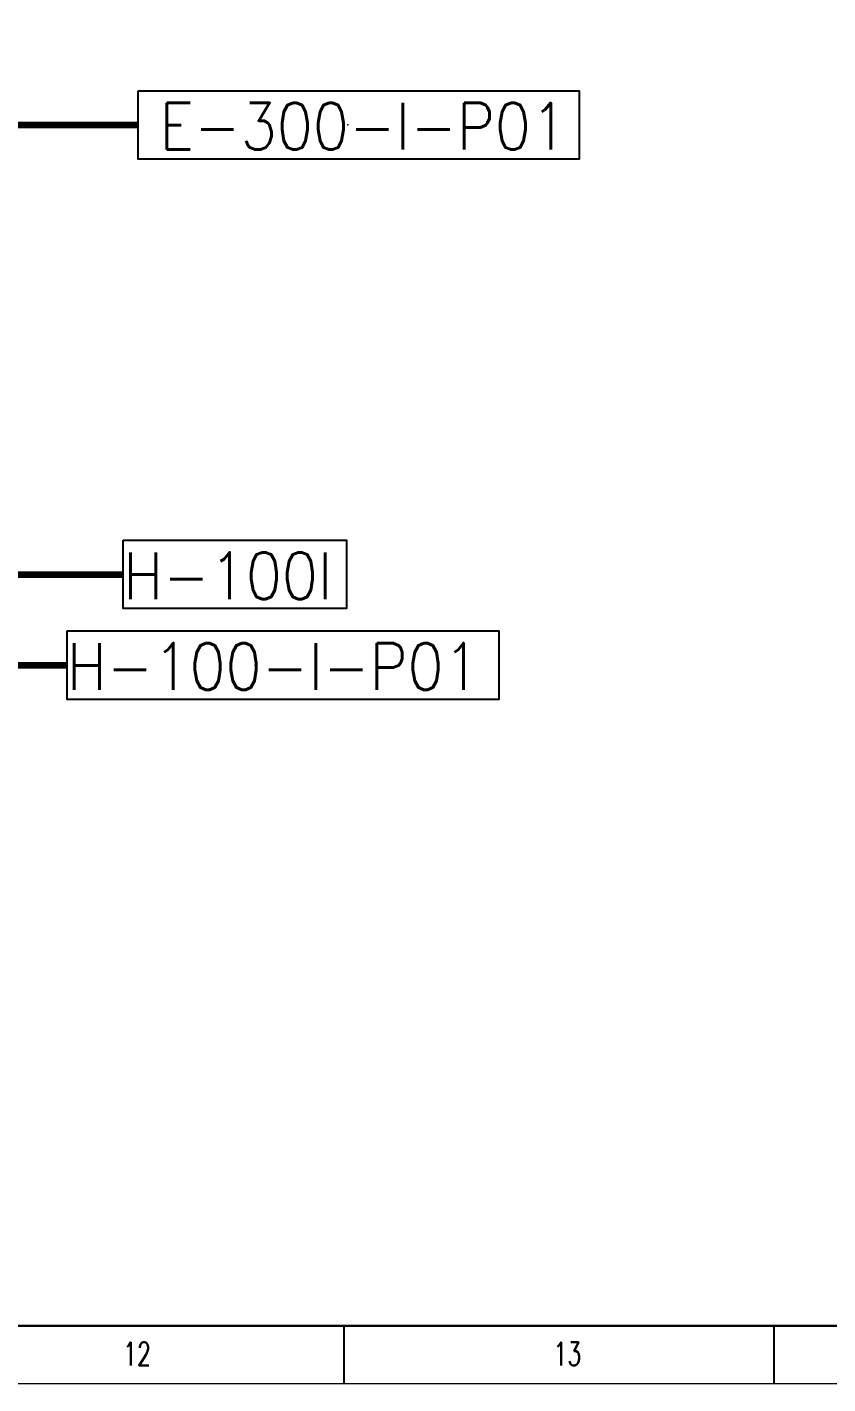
# Model space of a CAD drawing. Header units: inches. Extents: x -430764 to 624329, y 7374 to 217374.
# Drawn here: x 536396 to 570950, y 7374 to 65914 of the extents above; entities that cross this region are included whole.
import ezdxf

# ---------------------------------------------------------------- set-up
doc = ezdxf.new("R2010")
doc.units = ezdxf.units.IN
doc.header["$MEASUREMENT"] = 0
doc.layers.add('_Auto', color=7, linetype='Continuous')
doc.layers.add('Default', color=7, linetype='Continuous')
doc.styles.add('HZTXT', font='simplexs.shx', dxfattribs={"width": 0.7, "bigfont": 'hztxt.shx'})
doc.styles.get("Standard").update_dxf_attribs({"font": 'arial.ttf'})
doc.styles.add('TEG BORDER', font='txt_qlt.shx', dxfattribs={"width": 0.7, "bigfont": 'hztxt.shx'})
doc.dimstyles.new('ANSI_L', dxfattribs={"dimtxt": 0.18, "dimasz": 0.18, "dimexe": 0.18, "dimexo": 0.0625, "dimgap": 0.09, "dimtad": 0, "dimtih": 1, "dimtoh": 1, "dimdec": 4, "dimzin": 0, "dimdsep": 46, "dimtxsty": 'Standard', "dimcen": 0.09, "dimadec": 0, "dimazin": 0, "dimtfac": 1, "dimtdec": 4, "dimtofl": 0, "dimtmove": 0, "dimatfit": 3, "dimfxl": 1, "dimtolj": 1, "dimtzin": 0, "dimarcsym": 0})

# ---------------------------------------------------------------- blocks, each defined once
blk = doc.blocks.new('TEG BORDER A2')
at = {"linetype": 'Continuous'}
blk.add_line((5, 5), (489, 5), dxfattribs=at)
for p, q in [((445.5, 0), (445.5, 5)), ((482.62, 0), (482.62, 5))]:
    blk.add_line(p, q)
at = {"color": 5, "lineweight": 15}
blk.add_lwpolyline([(0, 420), (594, 420), (594, 0), (0, 0)], close=True, dxfattribs=at)
blk.add_lwpolyline([(5, 415), (589, 415), (589, 5), (5, 5)], close=True)
at = {"char_height": 2, "width": 2, "attachment_point": 7, "style": 'TEG BORDER'}
for s, insert in [('\\pi2.2204e-016;12', (426.42, 1.59)), ('\\pi2.2204e-016;13', (463.55, 1.59))]:
    blk.add_mtext(s, dxfattribs=dict(at, insert=insert))

msp = doc.modelspace()

# ---------------------------------------------------------------- linework, layer by layer
at = {"layer": '_Auto', "color": 7, "linetype": 'Continuous'}
msp.add_lwpolyline([(540546, 43773), (550180, 43773), (550180, 40823), (540546, 40823)], close=True, dxfattribs=at)
at = {"layer": 'Default', "color": 7, "linetype": 'Continuous'}
for points in [[(541194, 63169), (560214, 63169), (560214, 60219), (541194, 60219)], [(538117, 39860), (556754, 39860), (556754, 36909), (538117, 36909)]]:
    msp.add_lwpolyline(points, close=True, dxfattribs=at)
at = {"layer": 'Default', "color": 7, "linetype": 'Continuous', "lineweight": 0}
for p in [(550228, 61694), (546230, 38384)]:
    msp.add_point(p, dxfattribs=at)

# ---------------------------------------------------------------- block references
at = {"xscale": 500, "yscale": 500, "zscale": 500}
msp.add_blockref('TEG BORDER A2', (327329, 7374), dxfattribs=at)

# ---------------------------------------------------------------- texts
at = {"layer": '_Auto', "color": 7, "style": 'HZTXT', "width": 0.9}
msp.add_text('H-100I', height=2016, dxfattribs=at).set_placement((540546, 41233))
at = {"layer": 'Default', "color": 7, "style": 'HZTXT', "width": 0.9}
for s, p in [('E-300-I-P01', (542115, 60628)), ('H-100-I-P01', (538117, 37319))]:
    msp.add_text(s, height=2016, dxfattribs=at).set_placement(p)

# ---------------------------------------------------------------- leaders
at = {"layer": '_Auto', "color": 136, "linetype": 'Continuous'}
for points in [[(496085, 63402), (538681, 68554), (545081, 68554)], [(498041, 63053), (534793, 61694), (541194, 61694)], [(493581, 51823), (531716, 38384), (538117, 38384)], [(522915, 51145), (534146, 42298), (540546, 42298)]]:
    msp.add_leader(points, dimstyle='ANSI_L', override={"dimscale": 1, "dimtxt": 3.175, "dimasz": 3000, "dimgap": 1.5875, "dimtad": 0, "dimlwd": 65535}, dxfattribs=at)

doc.saveas('drawing.dxf')
